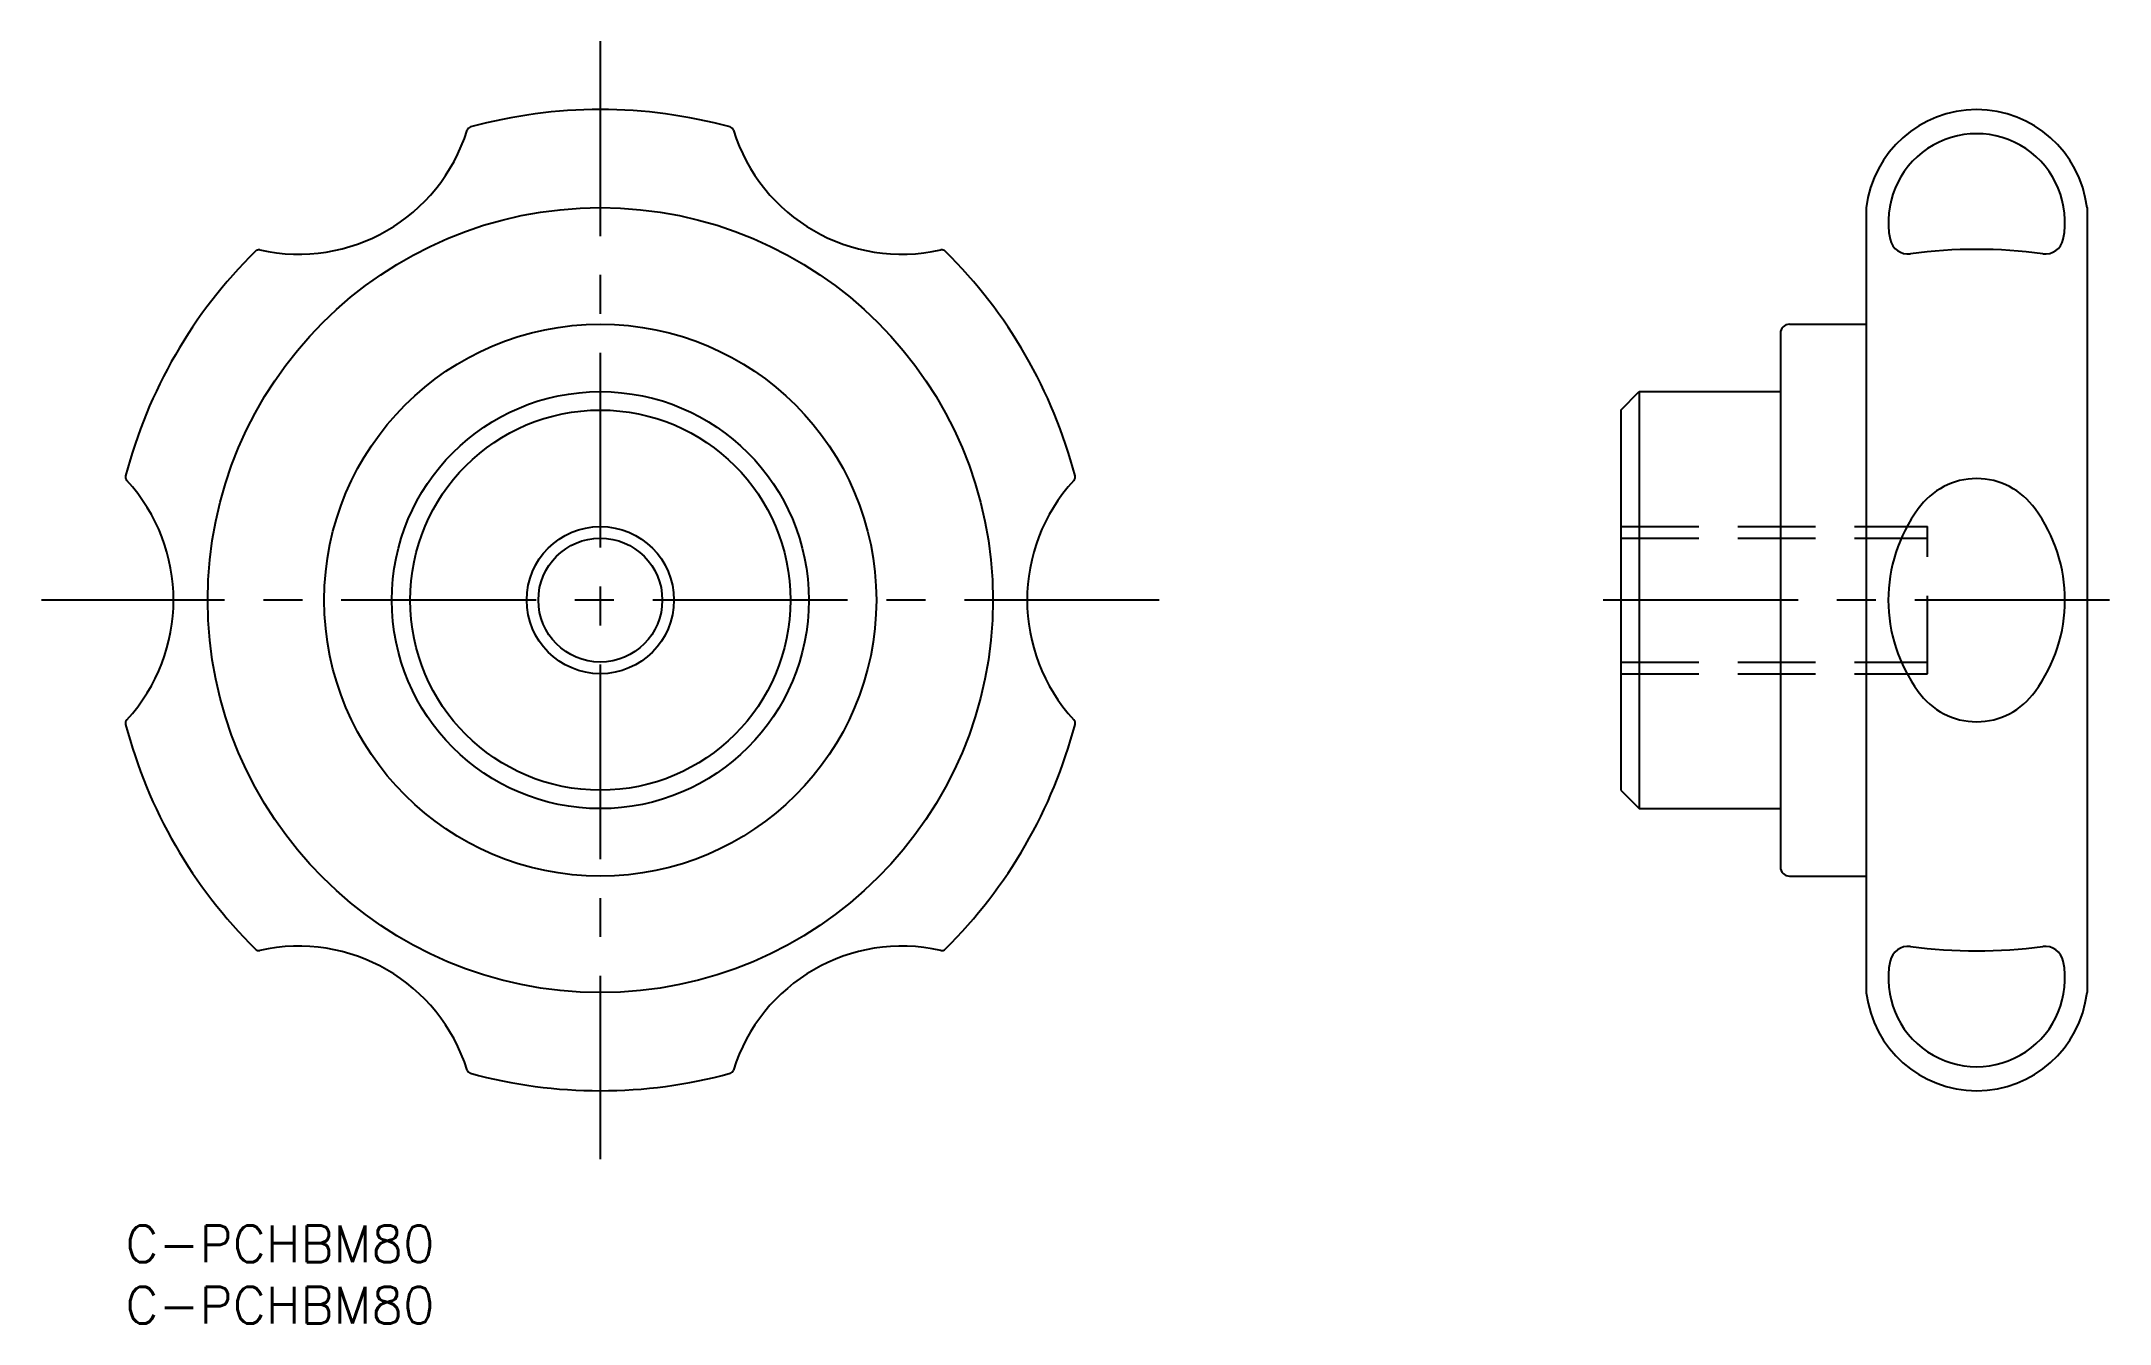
# Model space of a CAD drawing. Extents: x -7 to 162, y -8 to 97.
import ezdxf

# ---------------------------------------------------------------- set-up
doc = ezdxf.new("R2010")
doc.units = 0
doc.header["$LTSCALE"] = 0.5
doc.linetypes.add('CENTER', pattern=[50.8, 31.75, -6.35, 6.35, -6.35])
doc.linetypes.add('DASHED', pattern=[19.05, 12.7, -6.35])
doc.layers.get('0').update_dxf_attribs({"linetype": 'CONTINUOUS'})
doc.layers.add('CENTER', color=1, linetype='CENTER')
doc.styles.get("Standard").update_dxf_attribs({"font": 'txt.shx', "height": 3, "bigfont": 'bigfont.shx'})

# ---------------------------------------------------------------- blocks, each defined once
blk = doc.blocks.new('*U13')
at = {"color": 7, "linetype": 'CONTINUOUS'}
blk.add_text('C-PCHBM80', height=3, dxfattribs=at).set_placement((0, -3))
blk = doc.blocks.new('*U14')
at = {"color": 7, "linetype": 'CONTINUOUS'}
blk.add_text('C-PCHBM80', height=3, dxfattribs=at).set_placement((0, -8))

msp = doc.modelspace()

# ---------------------------------------------------------------- linework, layer by layer
at = {"color": 7, "linetype": 'CONTINUOUS'}
for p, q in [((141.9, 82.99), (141.9, 18.97)), ((159.9, 82.99), (159.9, 18.99)), ((134.9, 72.74), (134.9, 29.24)), ((135.65, 73.49), (141.9, 73.49)), ((121.9, 66.49), (123.4, 67.99)), ((123.4, 67.99), (134.9, 67.99)), ((123.4, 67.99), (123.4, 33.99)), ((121.9, 66.49), (121.9, 35.49)), ((121.9, 35.49), (123.4, 33.99)), ((123.4, 33.99), (134.9, 33.99)), ((135.65, 28.49), (141.9, 28.49))]:
    msp.add_line(p, q, dxfattribs=at)
at = {"color": 3, "linetype": 'DASHED'}
for p, q in [((121.9, 56.99), (146.9, 56.99)), ((121.9, 56.04), (146.9, 56.04)), ((146.9, 44.99), (146.9, 56.99)), ((121.9, 45.93), (146.9, 45.93)), ((121.9, 44.99), (146.9, 44.99))]:
    msp.add_line(p, q, dxfattribs=at)
at = {"color": 7, "linetype": 'CONTINUOUS'}
for radius in [32, 22.5, 17, 15.5, 5.05]:
    msp.add_circle((38.71, 50.99), radius, dxfattribs=at)
at = {"color": 3, "linetype": 'CONTINUOUS'}
msp.add_circle((38.71, 50.99), 6, dxfattribs=at)
at = {"color": 7, "linetype": 'CONTINUOUS'}
for centre, radius, start, end in [((28.24, 89.18), 0.4, 105.3285, 162.6631), ((38.71, 50.99), 40, 74.6715, 105.3285), ((49.18, 89.18), 0.4, 17.3369, 74.6715), ((150.9, 81.92), 9.06, 6.7329, 173.2671), ((14.11, 93.59), 14.4, 257.3369, 342.6631), ((63.3, 93.59), 14.4, 197.3369, 282.6631), ((150.9, 81.82), 7.2, 348.7417, 191.2583), ((38.71, 50.99), 40, 134.6715, 165.3285), ((10.87, 79.15), 0.4, 77.3369, 134.6715), ((66.55, 79.15), 0.4, 45.3285, 102.6631), ((38.71, 50.99), 40, 14.6715, 45.3285), ((145.31, 80.71), 1.5, 191.2583, 277.7416), ((150.9, 39.59), 40, 82.2584, 97.7416), ((156.49, 80.71), 1.5, 262.2584, 348.7417), ((135.65, 72.74), 0.75, 90, 180), ((0.4, 61.02), 0.4, 165.3285, 222.6631), ((-10.48, 50.99), 14.4, 317.3369, 42.6631), ((87.9, 50.99), 14.4, 137.3369, 222.6631), ((77.02, 61.02), 0.4, 317.3369, 14.6715), ((150.9, 55.09), 5.81, 34.9972, 145.0028), ((156.27, 50.99), 12.57, 143.7082, 216.2918), ((145.53, 50.99), 12.57, 323.7082, 36.2918), ((150.9, 46.88), 5.81, 214.9972, 325.0028), ((0.4, 40.96), 0.4, 137.3369, 194.6715), ((38.71, 50.99), 40, 194.6715, 225.3285), ((38.71, 50.99), 40, 314.6715, 345.3285), ((77.02, 40.96), 0.4, 345.3285, 42.6631), ((135.65, 29.24), 0.75, 180, 270), ((10.87, 22.82), 0.4, 225.3285, 282.6631), ((14.11, 8.38), 14.4, 17.3369, 102.6631), ((63.3, 8.38), 14.4, 77.3369, 162.6631), ((66.55, 22.82), 0.4, 257.3369, 314.6715), ((145.31, 21.26), 1.5, 82.2584, 168.7417), ((150.9, 62.39), 40, 262.2584, 277.7416), ((156.49, 21.26), 1.5, 11.2583, 97.7416), ((150.9, 20.15), 7.2, 168.7417, 11.2583), ((150.9, 20.05), 9.06, 186.8526, 353.2604), ((28.24, 12.79), 0.4, 197.3369, 254.6715), ((38.71, 50.99), 40, 254.6715, 285.3285), ((49.18, 12.79), 0.4, 285.3285, 342.6631)]:
    msp.add_arc(centre, radius, start, end, dxfattribs=at)
at = {"layer": 'CENTER', "color": 1, "linetype": 'CENTER'}
for p, q in [((38.71, 96.55), (38.71, 5.42)), ((84.27, 50.99), (-6.85, 50.99)), ((161.74, 50.99), (117.52, 50.99))]:
    msp.add_line(p, q, dxfattribs=at)

# ---------------------------------------------------------------- block references
at = {"color": 7, "linetype": 'CONTINUOUS'}
for name in ['*U13', '*U14']:
    msp.add_blockref(name, (0, 0), dxfattribs=at)

doc.saveas('drawing.dxf')
